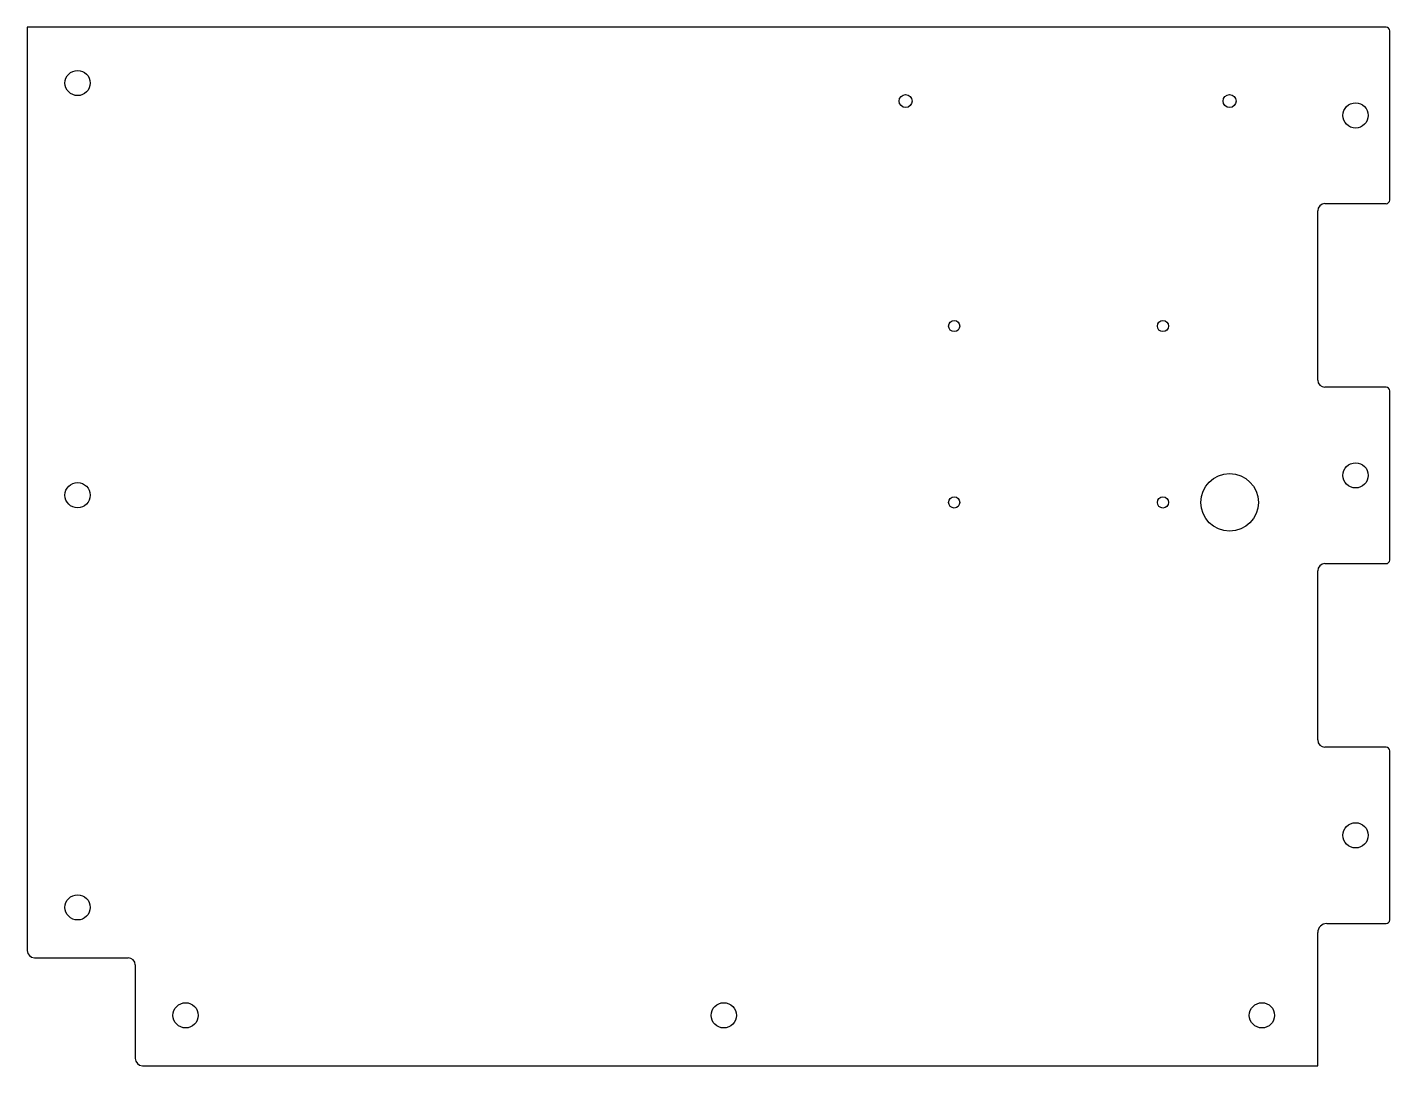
# Model space of a CAD drawing. Header units: inches. Extents: x -7.5 to 7.5, y -5.7 to 5.7.
import ezdxf

# ---------------------------------------------------------------- set-up
doc = ezdxf.new("R2010")
doc.units = ezdxf.units.IN
doc.layers.add('CUTOUTS', color=1, linetype='CONTINUOUS')
doc.layers.add('PERIMETER', color=5, linetype='CONTINUOUS')

msp = doc.modelspace()

# ---------------------------------------------------------------- linework, layer by layer
at = {"layer": 'CUTOUTS'}
for centre, radius in [((-6.9, 5.069), 0.138), ((2.156, 4.872), 0.0709), ((5.699, 4.872), 0.0709), ((7.077, 4.715), 0.138), ((2.687, 2.411), 0.061), ((4.97, 2.411), 0.061), ((7.077, 0.778), 0.138), ((5.699, 0.482), 0.315), ((-6.9, 0.561), 0.138), ((2.687, 0.482), 0.061), ((4.97, 0.482), 0.061), ((7.077, -3.159), 0.138), ((-6.9, -3.947), 0.138), ((-5.719, -5.128), 0.138), ((0.167, -5.128), 0.138), ((6.053, -5.128), 0.138)]:
    msp.add_circle(centre, radius, dxfattribs=at)
at = {"layer": 'PERIMETER'}
for p, q in [((7.411, 5.679), (-7.451, 5.679)), ((-7.451, 5.679), (-7.451, -4.419)), ((7.451, 3.789), (7.451, 5.64)), ((6.742, 3.75), (7.411, 3.75)), ((6.663, 1.821), (6.663, 3.671)), ((7.411, 1.742), (6.742, 1.742)), ((7.451, -0.148), (7.451, 1.703)), ((6.663, -2.116), (6.663, -0.266)), ((6.742, -0.187), (7.411, -0.187)), ((7.411, -2.195), (6.742, -2.195)), ((7.451, -4.085), (7.451, -2.234)), ((6.762, -4.124), (7.411, -4.124)), ((6.663, -5.679), (6.663, -4.222)), ((-7.372, -4.498), (-6.348, -4.498)), ((-6.27, -4.577), (-6.27, -5.6)), ((-6.191, -5.679), (6.663, -5.679))]:
    msp.add_line(p, q, dxfattribs=at)
for centre, radius, start, end in [((7.411, 5.64), 0.0394, 0, 90), ((6.742, 3.671), 0.0787, 90, 180), ((7.411, 3.789), 0.0394, -90, 0), ((6.742, 1.821), 0.0787, 180, 270), ((7.411, 1.703), 0.0394, 0, 90), ((7.411, -0.148), 0.0394, -90, 0), ((6.742, -0.266), 0.0787, 90, 180), ((6.742, -2.116), 0.0787, 180, 270), ((7.411, -2.234), 0.0394, 0, 90), ((6.762, -4.222), 0.0984, 90, 180), ((7.411, -4.085), 0.0394, -90, 0), ((-7.372, -4.419), 0.0787, 180, 270), ((-6.348, -4.577), 0.0787, 0, 90), ((-6.191, -5.6), 0.0787, 180, 270)]:
    msp.add_arc(centre, radius, start, end, dxfattribs=at)

doc.saveas('drawing.dxf')
